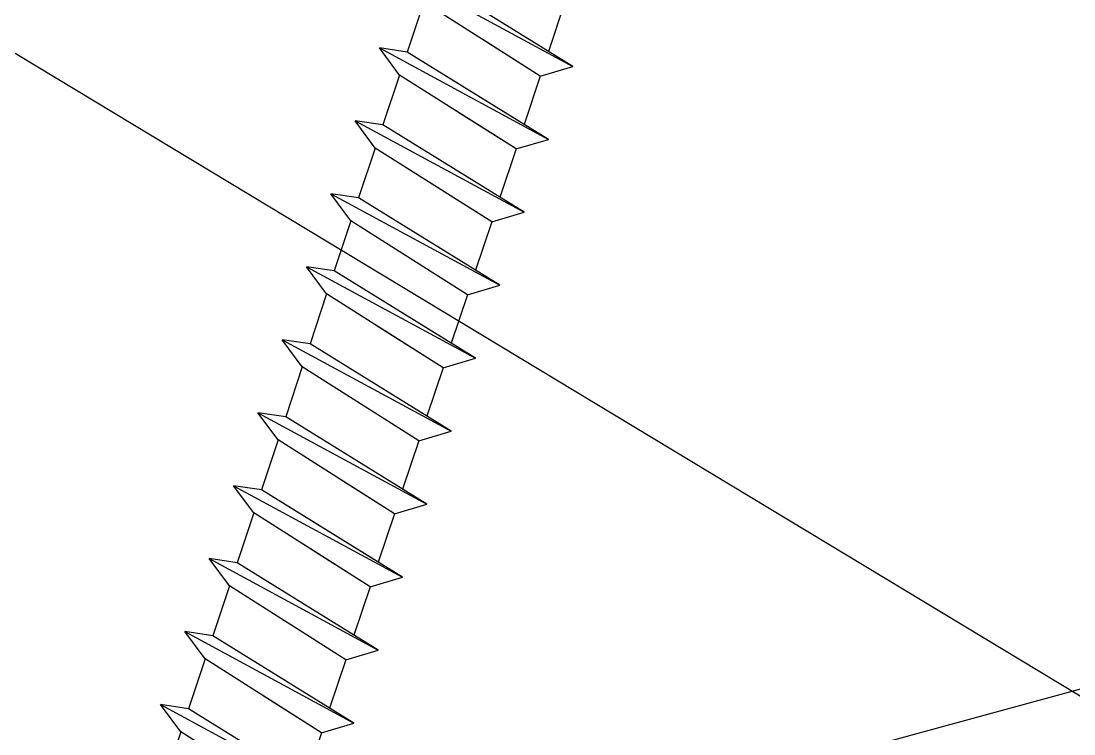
# Model space of a CAD drawing. Header units: inches. Extents: x -2661 to 42767, y -1222 to 9099.
# Drawn here: x 819.236 to 820.605, y 2342.446 to 2343.373 of the extents above; entities that cross this region are included whole.
import ezdxf

# ---------------------------------------------------------------- set-up
doc = ezdxf.new("R2010")
doc.units = ezdxf.units.IN
doc.header["$LTSCALE"] = 12
doc.header["$MEASUREMENT"] = 0
doc.layers.add('S-SIMPSON', color=2, linetype='CONTINUOUS')
doc.layers.add('S-WOOD', color=3, linetype='CONTINUOUS')

# ---------------------------------------------------------------- blocks, each defined once
blk = doc.blocks.new('SIP SCREW')
at = {"layer": 'S-SIMPSON', "color": 1}
for p, q in [((-0.087, -10.8112), (-0.087, -10.8775)), ((-0.087, -10.8112), (-0.087, -10.8775)), ((-0.087, -10.8112), (-0.087, -10.8775)), ((-0.087, -10.8112), (-0.087, -10.8775)), ((-0.087, -10.8112), (-0.087, -10.8775)), ((-0.087, -10.8112), (-0.087, -10.8775)), ((-0.087, -10.8112), (-0.087, -10.8775)), ((-0.087, -10.8112), (-0.087, -10.8775)), ((-0.087, -10.8112), (-0.087, -10.8775)), ((-0.087, -10.8112), (-0.087, -10.8775)), ((-0.123, -10.886), (0.087, -10.8363)), ((-0.123, -10.886), (0.087, -10.8363)), ((-0.123, -10.886), (0.087, -10.8363)), ((-0.123, -10.886), (0.087, -10.8363)), ((0.123, -10.8427), (-0.123, -10.886)), ((0.123, -10.8427), (-0.123, -10.886)), ((0.123, -10.8427), (-0.123, -10.886)), ((0.123, -10.8427), (-0.123, -10.886)), ((-0.087, -10.9112), (0.087, -10.8679)), ((-0.087, -10.9112), (0.087, -10.8679)), ((-0.087, -10.9112), (0.087, -10.8679)), ((-0.087, -10.9112), (0.087, -10.8679)), ((0.087, -10.8679), (0.087, -10.9363)), ((0.087, -10.8679), (0.087, -10.9363)), ((0.087, -10.8679), (0.087, -10.9363)), ((0.087, -10.8679), (0.087, -10.9363)), ((0.087, -10.8679), (0.087, -10.9363)), ((0.087, -10.8679), (0.087, -10.9363)), ((0.087, -10.8679), (0.087, -10.9363)), ((0.087, -10.8679), (0.087, -10.9363)), ((0.087, -10.8679), (0.087, -10.9363)), ((0.087, -10.8679), (0.087, -10.9363)), ((0.087, -10.8679), (0.087, -10.9363)), ((0.087, -10.8679), (0.087, -10.9363)), ((0.087, -10.8679), (0.087, -10.9363)), ((0.087, -10.8679), (0.087, -10.9363)), ((-0.087, -10.9112), (-0.123, -10.886)), ((-0.087, -10.9112), (-0.123, -10.886)), ((-0.087, -10.9112), (-0.123, -10.886)), ((-0.087, -10.9112), (-0.123, -10.886)), ((-0.087, -10.9112), (-0.123, -10.886)), ((-0.087, -10.9112), (0, -10.8896)), ((-0.087, -10.9112), (-0.087, -10.9775)), ((-0.087, -10.9112), (-0.087, -10.9775)), ((-0.087, -10.9112), (-0.087, -10.9775)), ((-0.087, -10.9112), (-0.087, -10.9775)), ((-0.087, -10.9112), (-0.087, -10.9775)), ((-0.087, -10.9112), (-0.087, -10.9775)), ((-0.087, -10.9112), (-0.087, -10.9775)), ((-0.087, -10.9112), (-0.087, -10.9775)), ((-0.087, -10.9112), (-0.087, -10.9775)), ((-0.087, -10.9112), (-0.087, -10.9775)), ((-0.087, -10.9112), (-0.087, -10.9775)), ((-0.087, -10.9112), (-0.087, -10.9775)), ((-0.087, -10.9112), (-0.087, -10.9775)), ((-0.087, -10.9112), (-0.087, -10.9775)), ((-0.087, -10.9112), (-0.087, -10.9775)), ((-0.087, -10.9112), (-0.087, -10.9775)), ((-0.123, -10.986), (0.087, -10.9363)), ((-0.123, -10.986), (0.087, -10.9363)), ((-0.123, -10.986), (0.087, -10.9363)), ((-0.123, -10.986), (0.087, -10.9363)), ((-0.123, -10.986), (0.087, -10.9363)), ((-0.123, -10.986), (0.087, -10.9363)), ((-0.123, -10.986), (0.087, -10.9363)), ((-0.123, -10.986), (0.087, -10.9363)), ((-0.087, -10.9775), (0.087, -10.9363)), ((0.087, -10.9363), (0.123, -10.9427)), ((0.087, -10.9363), (0.123, -10.9427)), ((0.087, -10.9363), (0.123, -10.9427)), ((0.087, -10.9363), (0.123, -10.9427)), ((0.087, -10.9363), (0.123, -10.9427)), ((0.087, -10.9363), (0.123, -10.9427)), ((0.087, -10.9363), (0.123, -10.9427)), ((0.087, -10.9363), (0.123, -10.9427)), ((0.087, -10.9363), (0.123, -10.9427)), ((0.123, -10.9427), (-0.123, -10.986)), ((0.123, -10.9427), (-0.123, -10.986)), ((0.123, -10.9427), (-0.123, -10.986)), ((0.123, -10.9427), (-0.123, -10.986)), ((0.123, -10.9427), (-0.123, -10.986)), ((0.123, -10.9427), (-0.123, -10.986)), ((0.123, -10.9427), (-0.123, -10.986)), ((0.123, -10.9427), (-0.123, -10.986)), ((0.123, -10.9427), (-0.123, -10.986)), ((0.087, -10.9679), (0.123, -10.9427)), ((0.087, -10.9679), (0.123, -10.9427)), ((0.087, -10.9679), (0.123, -10.9427)), ((0.087, -10.9679), (0.123, -10.9427)), ((0.087, -10.9679), (0.123, -10.9427)), ((0.087, -10.9679), (0.123, -10.9427)), ((0.087, -10.9679), (0.123, -10.9427)), ((0.087, -10.9679), (0.123, -10.9427)), ((0.087, -10.9679), (0.123, -10.9427)), ((-0.087, -11.0112), (0.087, -10.9679)), ((-0.087, -11.0112), (0.087, -10.9679)), ((-0.087, -11.0112), (0.087, -10.9679)), ((-0.087, -11.0112), (0.087, -10.9679)), ((-0.087, -11.0112), (0.087, -10.9679)), ((-0.087, -11.0112), (0.087, -10.9679)), ((-0.087, -11.0112), (0.087, -10.9679)), ((-0.087, -11.0112), (0.087, -10.9679)), ((-0.087, -11.0112), (0.087, -10.9679)), ((0.087, -10.9679), (0.087, -11.0363)), ((0.087, -10.9679), (0.087, -11.0363)), ((0.087, -10.9679), (0.087, -11.0363)), ((0.087, -10.9679), (0.087, -11.0363)), ((0.087, -10.9679), (0.087, -11.0363)), ((0.087, -10.9679), (0.087, -11.0363)), ((0.087, -10.9679), (0.087, -11.0363)), ((0.087, -10.9679), (0.087, -11.0363)), ((0.087, -10.9679), (0.087, -11.0363)), ((0.087, -10.9679), (0.087, -11.0363)), ((0.087, -10.9679), (0.087, -11.0363)), ((0.087, -10.9679), (0.087, -11.0363)), ((0.087, -10.9679), (0.087, -11.0363)), ((0.087, -10.9679), (0.087, -11.0363)), ((0.087, -10.9679), (0.087, -11.0363)), ((0.087, -10.9679), (0.087, -11.0363)), ((0.087, -10.9679), (0.087, -11.0363)), ((0.087, -10.9679), (0.087, -11.0363)), ((0.087, -10.9679), (0.087, -11.0363)), ((0.087, -10.9679), (0.087, -11.0363)), ((0.087, -10.9679), (0.087, -11.0363)), ((-0.087, -11.0112), (-0.123, -10.986)), ((-0.087, -11.0112), (-0.123, -10.986)), ((-0.087, -11.0112), (-0.123, -10.986)), ((-0.087, -11.0112), (-0.123, -10.986)), ((-0.087, -11.0112), (-0.123, -10.986)), ((-0.087, -11.0112), (-0.123, -10.986)), ((-0.087, -11.0112), (-0.123, -10.986)), ((-0.087, -11.0112), (-0.123, -10.986)), ((-0.087, -11.0112), (-0.123, -10.986)), ((-0.087, -11.0112), (-0.123, -10.986)), ((-0.087, -11.0112), (-0.123, -10.986)), ((-0.087, -11.0112), (-0.123, -10.986)), ((-0.087, -11.0112), (-0.123, -10.986)), ((-0.087, -11.0112), (0.013, -10.9863)), ((-0.087, -11.0112), (0.013, -10.9863)), ((-0.087, -11.0112), (0.013, -10.9863)), ((-0.087, -11.0112), (0, -10.9896)), ((-0.087, -11.0112), (-0.087, -11.0775)), ((-0.087, -11.0112), (-0.087, -11.0775)), ((-0.087, -11.0112), (-0.087, -11.0775)), ((-0.087, -11.0112), (-0.087, -11.0775)), ((-0.087, -11.0112), (-0.087, -11.0775)), ((-0.087, -11.0112), (-0.087, -11.0775)), ((-0.087, -11.0112), (-0.087, -11.0775)), ((-0.087, -11.0112), (-0.087, -11.0775)), ((-0.087, -11.0112), (-0.087, -11.0775)), ((-0.087, -11.0112), (-0.087, -11.0775)), ((-0.087, -11.0112), (-0.087, -11.0775)), ((-0.087, -11.0112), (-0.087, -11.0775)), ((-0.087, -11.0112), (-0.087, -11.0775)), ((-0.087, -11.0112), (-0.087, -11.0775)), ((-0.087, -11.0112), (-0.087, -11.0775)), ((-0.087, -11.0112), (-0.087, -11.0775)), ((-0.087, -11.0112), (-0.087, -11.0775)), ((-0.087, -11.0112), (-0.087, -11.0775)), ((-0.087, -11.0112), (-0.087, -11.0775)), ((-0.087, -11.0112), (-0.087, -11.0775)), ((-0.087, -11.0112), (-0.087, -11.0775)), ((-0.123, -11.086), (0.087, -11.0363)), ((-0.123, -11.086), (0.087, -11.0363)), ((-0.123, -11.086), (0.087, -11.0363)), ((-0.123, -11.086), (0.087, -11.0363)), ((-0.123, -11.086), (0.087, -11.0363)), ((-0.123, -11.086), (0.087, -11.0363)), ((-0.123, -11.086), (0.087, -11.0363)), ((-0.123, -11.086), (0.087, -11.0363)), ((-0.123, -11.086), (0.087, -11.0363)), ((-0.123, -11.086), (0.087, -11.0363)), ((-0.123, -11.086), (0.087, -11.0363)), ((-0.123, -11.086), (0.087, -11.0363)), ((0.123, -11.0427), (-0.123, -11.086)), ((0.123, -11.0427), (-0.123, -11.086)), ((0.123, -11.0427), (-0.123, -11.086)), ((0.123, -11.0427), (-0.123, -11.086)), ((0.123, -11.0427), (-0.123, -11.086)), ((0.123, -11.0427), (-0.123, -11.086)), ((0.123, -11.0427), (-0.123, -11.086)), ((0.123, -11.0427), (-0.123, -11.086)), ((0.123, -11.0427), (-0.123, -11.086)), ((0.123, -11.0427), (-0.123, -11.086)), ((0.123, -11.0427), (-0.123, -11.086)), ((0.123, -11.0427), (-0.123, -11.086)), ((0.087, -11.0363), (0.123, -11.0427)), ((0.087, -11.0363), (0.123, -11.0427)), ((0.087, -11.0363), (0.123, -11.0427)), ((0.087, -11.0363), (0.123, -11.0427)), ((0.087, -11.0363), (0.123, -11.0427)), ((0.087, -11.0363), (0.123, -11.0427)), ((0.087, -11.0363), (0.123, -11.0427)), ((0.087, -11.0363), (0.123, -11.0427)), ((0.087, -11.0363), (0.123, -11.0427)), ((0.087, -11.0363), (0.123, -11.0427)), ((0.087, -11.0363), (0.123, -11.0427)), ((0.087, -11.0363), (0.123, -11.0427)), ((0.087, -11.0679), (0.123, -11.0427)), ((0.087, -11.0679), (0.123, -11.0427)), ((0.087, -11.0679), (0.123, -11.0427)), ((0.087, -11.0679), (0.123, -11.0427)), ((0.087, -11.0679), (0.123, -11.0427)), ((0.087, -11.0679), (0.123, -11.0427)), ((0.087, -11.0679), (0.123, -11.0427)), ((0.087, -11.0679), (0.123, -11.0427)), ((0.087, -11.0679), (0.123, -11.0427)), ((0.087, -11.0679), (0.123, -11.0427)), ((0.087, -11.0679), (0.123, -11.0427)), ((0.087, -11.0679), (0.123, -11.0427)), ((-0.087, -11.1112), (0.087, -11.0679)), ((-0.087, -11.1112), (0.087, -11.0679)), ((-0.087, -11.1112), (0.087, -11.0679)), ((-0.087, -11.1112), (0.087, -11.0679)), ((-0.087, -11.1112), (0.087, -11.0679)), ((-0.087, -11.1112), (0.087, -11.0679)), ((-0.087, -11.1112), (0.087, -11.0679)), ((-0.087, -11.1112), (0.087, -11.0679)), ((-0.087, -11.1112), (0.087, -11.0679)), ((-0.087, -11.1112), (0.087, -11.0679)), ((-0.087, -11.1112), (0.087, -11.0679)), ((-0.087, -11.1112), (0.087, -11.0679)), ((0.087, -11.0679), (0.087, -11.1363)), ((0.087, -11.0679), (0.087, -11.1363)), ((0.087, -11.0679), (0.087, -11.1363)), ((0.087, -11.0679), (0.087, -11.1363)), ((0.087, -11.0679), (0.087, -11.1363)), ((0.087, -11.0679), (0.087, -11.1363)), ((0.087, -11.0679), (0.087, -11.1363)), ((0.087, -11.0679), (0.087, -11.1363)), ((0.087, -11.0679), (0.087, -11.1363)), ((0.087, -11.0679), (0.087, -11.1363)), ((0.087, -11.0679), (0.087, -11.1363)), ((0.087, -11.0679), (0.087, -11.1363)), ((0.087, -11.0679), (0.087, -11.1363)), ((0.087, -11.0679), (0.087, -11.1363)), ((0.087, -11.0679), (0.087, -11.1363)), ((0.087, -11.0679), (0.087, -11.1363)), ((0.087, -11.0679), (0.087, -11.1363)), ((0.087, -11.0679), (0.087, -11.1363)), ((0.087, -11.0679), (0.087, -11.1363)), ((0.087, -11.0679), (0.087, -11.1363)), ((0.087, -11.0679), (0.087, -11.1363)), ((0.087, -11.0679), (0.087, -11.1363)), ((0.087, -11.0679), (0.087, -11.1363)), ((0.087, -11.0679), (0.087, -11.1363)), ((0.087, -11.0679), (0.087, -11.1363)), ((-0.087, -11.1112), (-0.123, -11.086)), ((-0.087, -11.1112), (-0.123, -11.086)), ((-0.087, -11.1112), (-0.123, -11.086)), ((-0.087, -11.1112), (-0.123, -11.086)), ((-0.087, -11.1112), (-0.123, -11.086)), ((-0.087, -11.1112), (-0.123, -11.086)), ((-0.087, -11.1112), (-0.123, -11.086)), ((-0.087, -11.1112), (-0.123, -11.086)), ((-0.087, -11.1112), (-0.123, -11.086)), ((-0.087, -11.1112), (-0.123, -11.086)), ((-0.087, -11.1112), (-0.123, -11.086)), ((-0.087, -11.1112), (-0.123, -11.086)), ((-0.087, -11.1112), (-0.123, -11.086)), ((-0.087, -11.1112), (-0.123, -11.086)), ((-0.087, -11.1112), (-0.123, -11.086)), ((-0.087, -11.1112), (0.013, -11.0863)), ((-0.087, -11.1112), (0.013, -11.0863)), ((-0.087, -11.1112), (0.013, -11.0863)), ((-0.087, -11.1112), (-0.087, -11.1775)), ((-0.087, -11.1112), (-0.087, -11.1775)), ((-0.087, -11.1112), (-0.087, -11.1775)), ((-0.087, -11.1112), (-0.087, -11.1775)), ((-0.087, -11.1112), (-0.087, -11.1775)), ((-0.087, -11.1112), (-0.087, -11.1775)), ((-0.087, -11.1112), (-0.087, -11.1775)), ((-0.087, -11.1112), (-0.087, -11.1775)), ((-0.087, -11.1112), (-0.087, -11.1775)), ((-0.087, -11.1112), (-0.087, -11.1775)), ((-0.087, -11.1112), (-0.087, -11.1775)), ((-0.087, -11.1112), (-0.087, -11.1775)), ((-0.087, -11.1112), (-0.087, -11.1775)), ((-0.087, -11.1112), (-0.087, -11.1775)), ((-0.087, -11.1112), (-0.087, -11.1775)), ((-0.087, -11.1112), (-0.087, -11.1775)), ((-0.087, -11.1112), (-0.087, -11.1775)), ((-0.087, -11.1112), (-0.087, -11.1775)), ((-0.087, -11.1112), (-0.087, -11.1775)), ((-0.087, -11.1112), (-0.087, -11.1775)), ((-0.087, -11.1112), (-0.087, -11.1775)), ((-0.087, -11.1112), (-0.087, -11.1775)), ((-0.087, -11.1112), (-0.087, -11.1775)), ((-0.087, -11.1112), (-0.087, -11.1775)), ((-0.087, -11.1112), (-0.087, -11.1775)), ((-0.123, -11.186), (0.087, -11.1363)), ((-0.123, -11.186), (0.087, -11.1363)), ((-0.123, -11.186), (0.087, -11.1363)), ((-0.123, -11.186), (0.087, -11.1363)), ((-0.123, -11.186), (0.087, -11.1363)), ((-0.123, -11.186), (0.087, -11.1363)), ((-0.123, -11.186), (0.087, -11.1363)), ((-0.123, -11.186), (0.087, -11.1363)), ((-0.123, -11.186), (0.087, -11.1363)), ((-0.123, -11.186), (0.087, -11.1363)), ((-0.123, -11.186), (0.087, -11.1363)), ((-0.123, -11.186), (0.087, -11.1363)), ((-0.123, -11.186), (0.087, -11.1363)), ((-0.123, -11.186), (0.087, -11.1363)), ((-0.123, -11.186), (0.087, -11.1363)), ((-0.123, -11.186), (0.087, -11.1363)), ((-0.123, -11.186), (0.087, -11.1363)), ((-0.123, -11.186), (0.087, -11.1363)), ((-0.123, -11.186), (0.087, -11.1363)), ((0.123, -11.1427), (-0.123, -11.186)), ((0.123, -11.1427), (-0.123, -11.186)), ((0.123, -11.1427), (-0.123, -11.186)), ((0.123, -11.1427), (-0.123, -11.186)), ((0.123, -11.1427), (-0.123, -11.186)), ((0.123, -11.1427), (-0.123, -11.186)), ((0.123, -11.1427), (-0.123, -11.186)), ((0.123, -11.1427), (-0.123, -11.186)), ((0.123, -11.1427), (-0.123, -11.186)), ((0.123, -11.1427), (-0.123, -11.186)), ((0.123, -11.1427), (-0.123, -11.186)), ((0.123, -11.1427), (-0.123, -11.186)), ((0.123, -11.1427), (-0.123, -11.186)), ((0.123, -11.1427), (-0.123, -11.186)), ((0.123, -11.1427), (-0.123, -11.186)), ((0.123, -11.1427), (-0.123, -11.186)), ((0.123, -11.1427), (-0.123, -11.186)), ((0.123, -11.1427), (-0.123, -11.186)), ((0.123, -11.1427), (-0.123, -11.186)), ((0.087, -11.1363), (0.123, -11.1427)), ((0.087, -11.1363), (0.123, -11.1427)), ((0.087, -11.1363), (0.123, -11.1427)), ((0.087, -11.1363), (0.123, -11.1427)), ((0.087, -11.1363), (0.123, -11.1427)), ((0.087, -11.1363), (0.123, -11.1427)), ((0.087, -11.1363), (0.123, -11.1427)), ((0.087, -11.1363), (0.123, -11.1427)), ((0.087, -11.1363), (0.123, -11.1427)), ((0.087, -11.1363), (0.123, -11.1427)), ((0.087, -11.1363), (0.123, -11.1427)), ((0.087, -11.1363), (0.123, -11.1427)), ((0.087, -11.1363), (0.123, -11.1427)), ((0.087, -11.1363), (0.123, -11.1427)), ((0.087, -11.1363), (0.123, -11.1427)), ((0.087, -11.1363), (0.123, -11.1427)), ((0.087, -11.1363), (0.123, -11.1427)), ((0.087, -11.1363), (0.123, -11.1427)), ((0.087, -11.1363), (0.123, -11.1427)), ((0.087, -11.1679), (0.123, -11.1427)), ((0.087, -11.1679), (0.123, -11.1427)), ((0.087, -11.1679), (0.123, -11.1427)), ((0.087, -11.1679), (0.123, -11.1427)), ((0.087, -11.1679), (0.123, -11.1427)), ((0.087, -11.1679), (0.123, -11.1427)), ((0.087, -11.1679), (0.123, -11.1427)), ((0.087, -11.1679), (0.123, -11.1427)), ((0.087, -11.1679), (0.123, -11.1427)), ((0.087, -11.1679), (0.123, -11.1427)), ((0.087, -11.1679), (0.123, -11.1427)), ((0.087, -11.1679), (0.123, -11.1427)), ((0.087, -11.1679), (0.123, -11.1427)), ((0.087, -11.1679), (0.123, -11.1427)), ((0.087, -11.1679), (0.123, -11.1427)), ((0.087, -11.1679), (0.123, -11.1427)), ((0.087, -11.1679), (0.123, -11.1427)), ((0.087, -11.1679), (0.123, -11.1427)), ((0.087, -11.1679), (0.123, -11.1427)), ((-0.087, -11.2112), (0.087, -11.1679)), ((-0.087, -11.2112), (0.087, -11.1679)), ((-0.087, -11.2112), (0.087, -11.1679)), ((-0.087, -11.2112), (0.087, -11.1679)), ((-0.087, -11.2112), (0.087, -11.1679)), ((-0.087, -11.2112), (0.087, -11.1679)), ((-0.087, -11.2112), (0.087, -11.1679)), ((-0.087, -11.2112), (0.087, -11.1679)), ((-0.087, -11.2112), (0.087, -11.1679)), ((-0.087, -11.2112), (0.087, -11.1679)), ((-0.087, -11.2112), (0.087, -11.1679)), ((-0.087, -11.2112), (0.087, -11.1679)), ((-0.087, -11.2112), (0.087, -11.1679)), ((-0.087, -11.2112), (0.087, -11.1679)), ((-0.087, -11.2112), (0.087, -11.1679)), ((-0.087, -11.2112), (0.087, -11.1679)), ((-0.087, -11.2112), (0.087, -11.1679)), ((-0.087, -11.2112), (0.087, -11.1679)), ((-0.087, -11.2112), (0.087, -11.1679)), ((0.087, -11.1679), (0.087, -11.2363)), ((0.087, -11.1679), (0.087, -11.2363)), ((0.087, -11.1679), (0.087, -11.2363)), ((0.087, -11.1679), (0.087, -11.2363)), ((0.087, -11.1679), (0.087, -11.2363)), ((0.087, -11.1679), (0.087, -11.2363)), ((0.087, -11.1679), (0.087, -11.2363)), ((0.087, -11.1679), (0.087, -11.2363)), ((0.087, -11.1679), (0.087, -11.2363)), ((0.087, -11.1679), (0.087, -11.2363)), ((0.087, -11.1679), (0.087, -11.2363)), ((0.087, -11.1679), (0.087, -11.2363)), ((-0.087, -11.2112), (-0.123, -11.186)), ((-0.087, -11.2112), (-0.123, -11.186)), ((-0.087, -11.2112), (-0.123, -11.186)), ((-0.087, -11.2112), (-0.123, -11.186)), ((-0.087, -11.2112), (-0.123, -11.186)), ((-0.087, -11.2112), (-0.123, -11.186)), ((-0.087, -11.2112), (-0.123, -11.186)), ((-0.087, -11.2112), (-0.123, -11.186)), ((-0.087, -11.2112), (-0.123, -11.186)), ((-0.087, -11.2112), (-0.123, -11.186)), ((-0.087, -11.2112), (-0.123, -11.186)), ((-0.087, -11.2112), (-0.123, -11.186)), ((-0.087, -11.2112), (-0.123, -11.186)), ((-0.087, -11.2112), (-0.123, -11.186)), ((-0.087, -11.2112), (-0.123, -11.186)), ((-0.087, -11.2112), (-0.123, -11.186)), ((-0.087, -11.2112), (-0.123, -11.186)), ((-0.087, -11.2112), (-0.123, -11.186)), ((-0.087, -11.2112), (-0.123, -11.186)), ((-0.087, -11.2112), (-0.123, -11.186)), ((-0.087, -11.2112), (-0.123, -11.186)), ((-0.087, -11.2112), (-0.123, -11.186)), ((-0.087, -11.2112), (-0.123, -11.186)), ((-0.087, -11.2112), (0, -11.1896)), ((-0.087, -11.2112), (0, -11.1896)), ((-0.087, -11.2112), (0, -11.1896)), ((-0.087, -11.2112), (0, -11.1896)), ((-0.087, -11.2112), (-0.087, -11.2775)), ((-0.087, -11.2112), (-0.087, -11.2775)), ((-0.087, -11.2112), (-0.087, -11.2775)), ((-0.087, -11.2112), (-0.087, -11.2775)), ((-0.087, -11.2112), (-0.087, -11.2775)), ((-0.087, -11.2112), (-0.087, -11.2775)), ((-0.087, -11.2112), (-0.087, -11.2775)), ((-0.087, -11.2112), (-0.087, -11.2775)), ((-0.087, -11.2112), (-0.087, -11.2775)), ((-0.087, -11.2112), (-0.087, -11.2775)), ((-0.087, -11.2112), (-0.087, -11.2775)), ((-0.087, -11.2112), (-0.087, -11.2775)), ((-0.087, -11.2112), (-0.087, -11.2775)), ((-0.087, -11.2112), (-0.087, -11.2775)), ((-0.123, -11.286), (0.087, -11.2363)), ((-0.123, -11.286), (0.087, -11.2363)), ((-0.123, -11.286), (0.087, -11.2363)), ((-0.123, -11.286), (0.087, -11.2363)), ((-0.123, -11.286), (0.087, -11.2363)), ((-0.123, -11.286), (0.087, -11.2363)), ((-0.123, -11.286), (0.087, -11.2363)), ((-0.123, -11.286), (0.087, -11.2363)), ((-0.087, -11.2775), (0.087, -11.2363)), ((0.087, -11.2363), (0.123, -11.2427)), ((0.087, -11.2363), (0.123, -11.2427)), ((0.087, -11.2363), (0.123, -11.2427)), ((0.087, -11.2363), (0.123, -11.2427)), ((0.087, -11.2363), (0.123, -11.2427)), ((0.087, -11.2363), (0.123, -11.2427)), ((0.087, -11.2363), (0.123, -11.2427)), ((0.087, -11.2363), (0.123, -11.2427)), ((0.087, -11.2363), (0.123, -11.2427)), ((0.123, -11.2427), (-0.123, -11.286)), ((0.123, -11.2427), (-0.123, -11.286)), ((0.123, -11.2427), (-0.123, -11.286)), ((0.123, -11.2427), (-0.123, -11.286)), ((0.123, -11.2427), (-0.123, -11.286)), ((0.123, -11.2427), (-0.123, -11.286)), ((0.123, -11.2427), (-0.123, -11.286)), ((0.123, -11.2427), (-0.123, -11.286)), ((0.123, -11.2427), (-0.123, -11.286)), ((0.087, -11.2679), (0.123, -11.2427)), ((0.087, -11.2679), (0.123, -11.2427)), ((0.087, -11.2679), (0.123, -11.2427)), ((0.087, -11.2679), (0.123, -11.2427)), ((0.087, -11.2679), (0.123, -11.2427)), ((0.087, -11.2679), (0.123, -11.2427)), ((0.087, -11.2679), (0.123, -11.2427)), ((0.087, -11.2679), (0.123, -11.2427)), ((0.087, -11.2679), (0.123, -11.2427)), ((-0.087, -11.3112), (0.087, -11.2679)), ((-0.087, -11.3112), (0.087, -11.2679)), ((-0.087, -11.3112), (0.087, -11.2679)), ((-0.087, -11.3112), (0.087, -11.2679)), ((-0.087, -11.3112), (0.087, -11.2679)), ((-0.087, -11.3112), (0.087, -11.2679)), ((-0.087, -11.3112), (0.087, -11.2679)), ((-0.087, -11.3112), (0.087, -11.2679)), ((-0.087, -11.3112), (0.087, -11.2679)), ((0.087, -11.2679), (0.087, -11.3363)), ((0.087, -11.2679), (0.087, -11.3363)), ((0.087, -11.2679), (0.087, -11.3363)), ((0.087, -11.2679), (0.087, -11.3363)), ((0.087, -11.2679), (0.087, -11.3363)), ((0.087, -11.2679), (0.087, -11.3363)), ((0.087, -11.2679), (0.087, -11.3363)), ((0.087, -11.2679), (0.087, -11.3363)), ((0.087, -11.2679), (0.087, -11.3363)), ((0.087, -11.2679), (0.087, -11.3363)), ((0.087, -11.2679), (0.087, -11.3363)), ((0.087, -11.2679), (0.087, -11.3363)), ((0.087, -11.2679), (0.087, -11.3363)), ((0.087, -11.2679), (0.087, -11.3363)), ((0.087, -11.2679), (0.087, -11.3363)), ((0.087, -11.2679), (0.087, -11.3363)), ((0.087, -11.2679), (0.087, -11.3363)), ((-0.087, -11.3112), (-0.123, -11.286)), ((-0.087, -11.3112), (-0.123, -11.286)), ((-0.087, -11.3112), (-0.123, -11.286)), ((-0.087, -11.3112), (-0.123, -11.286)), ((-0.087, -11.3112), (-0.123, -11.286)), ((-0.087, -11.3112), (-0.123, -11.286)), ((-0.087, -11.3112), (-0.123, -11.286)), ((-0.087, -11.3112), (-0.123, -11.286)), ((-0.087, -11.3112), (-0.123, -11.286)), ((-0.087, -11.3112), (-0.123, -11.286)), ((-0.087, -11.3112), (-0.123, -11.286)), ((-0.087, -11.3112), (-0.123, -11.286)), ((-0.087, -11.3112), (-0.123, -11.286)), ((-0.087, -11.3112), (0.013, -11.2863)), ((-0.087, -11.3112), (0.013, -11.2863)), ((-0.087, -11.3112), (0.013, -11.2863)), ((-0.087, -11.3112), (0, -11.2896)), ((-0.087, -11.3112), (-0.087, -11.3775)), ((-0.087, -11.3112), (-0.087, -11.3775)), ((-0.087, -11.3112), (-0.087, -11.3775)), ((-0.087, -11.3112), (-0.087, -11.3775)), ((-0.087, -11.3112), (-0.087, -11.3775)), ((-0.087, -11.3112), (-0.087, -11.3775)), ((-0.087, -11.3112), (-0.087, -11.3775)), ((-0.087, -11.3112), (-0.087, -11.3775)), ((-0.087, -11.3112), (-0.087, -11.3775)), ((-0.087, -11.3112), (-0.087, -11.3775)), ((-0.087, -11.3112), (-0.087, -11.3775)), ((-0.087, -11.3112), (-0.087, -11.3775)), ((-0.087, -11.3112), (-0.087, -11.3775)), ((-0.087, -11.3112), (-0.087, -11.3775)), ((-0.087, -11.3112), (-0.087, -11.3775)), ((-0.087, -11.3112), (-0.087, -11.3775)), ((-0.123, -11.386), (0.087, -11.3363)), ((-0.123, -11.386), (0.087, -11.3363)), ((-0.123, -11.386), (0.087, -11.3363)), ((-0.123, -11.386), (0.087, -11.3363)), ((-0.123, -11.386), (0.087, -11.3363)), ((-0.123, -11.386), (0.087, -11.3363)), ((-0.123, -11.386), (0.087, -11.3363)), ((-0.123, -11.386), (0.087, -11.3363)), ((-0.123, -11.386), (0.087, -11.3363)), ((-0.123, -11.386), (0.087, -11.3363)), ((-0.123, -11.386), (0.087, -11.3363)), ((-0.123, -11.386), (0.087, -11.3363)), ((0.087, -11.3363), (0.123, -11.3427)), ((0.087, -11.3363), (0.123, -11.3427)), ((0.087, -11.3363), (0.123, -11.3427)), ((0.087, -11.3363), (0.123, -11.3427)), ((0.087, -11.3363), (0.123, -11.3427)), ((0.087, -11.3363), (0.123, -11.3427)), ((0.087, -11.3363), (0.123, -11.3427)), ((0.087, -11.3363), (0.123, -11.3427)), ((0.087, -11.3363), (0.123, -11.3427)), ((0.087, -11.3363), (0.123, -11.3427)), ((0.087, -11.3363), (0.123, -11.3427)), ((0.087, -11.3363), (0.123, -11.3427)), ((0.123, -11.3427), (-0.123, -11.386)), ((0.123, -11.3427), (-0.123, -11.386)), ((0.123, -11.3427), (-0.123, -11.386)), ((0.123, -11.3427), (-0.123, -11.386)), ((0.123, -11.3427), (-0.123, -11.386)), ((0.123, -11.3427), (-0.123, -11.386)), ((0.123, -11.3427), (-0.123, -11.386)), ((0.123, -11.3427), (-0.123, -11.386)), ((0.123, -11.3427), (-0.123, -11.386)), ((0.123, -11.3427), (-0.123, -11.386)), ((0.123, -11.3427), (-0.123, -11.386)), ((0.123, -11.3427), (-0.123, -11.386)), ((0.087, -11.3679), (0.123, -11.3427)), ((0.087, -11.3679), (0.123, -11.3427)), ((0.087, -11.3679), (0.123, -11.3427)), ((0.087, -11.3679), (0.123, -11.3427)), ((0.087, -11.3679), (0.123, -11.3427)), ((0.087, -11.3679), (0.123, -11.3427)), ((0.087, -11.3679), (0.123, -11.3427)), ((0.087, -11.3679), (0.123, -11.3427)), ((0.087, -11.3679), (0.123, -11.3427)), ((0.087, -11.3679), (0.123, -11.3427)), ((0.087, -11.3679), (0.123, -11.3427)), ((0.087, -11.3679), (0.123, -11.3427)), ((-0.087, -11.4112), (0.087, -11.3679)), ((-0.087, -11.4112), (0.087, -11.3679)), ((-0.087, -11.4112), (0.087, -11.3679)), ((-0.087, -11.4112), (0.087, -11.3679)), ((-0.087, -11.4112), (0.087, -11.3679)), ((-0.087, -11.4112), (0.087, -11.3679)), ((-0.087, -11.4112), (0.087, -11.3679)), ((-0.087, -11.4112), (0.087, -11.3679)), ((-0.087, -11.4112), (0.087, -11.3679)), ((-0.087, -11.4112), (0.087, -11.3679)), ((-0.087, -11.4112), (0.087, -11.3679)), ((-0.087, -11.4112), (0.087, -11.3679)), ((0.087, -11.3679), (0.087, -11.4363)), ((0.087, -11.3679), (0.087, -11.4363)), ((0.087, -11.3679), (0.087, -11.4363)), ((0.087, -11.3679), (0.087, -11.4363)), ((0.087, -11.3679), (0.087, -11.4363)), ((0.087, -11.3679), (0.087, -11.4363)), ((0.087, -11.3679), (0.087, -11.4363)), ((0.087, -11.3679), (0.087, -11.4363)), ((0.087, -11.3679), (0.087, -11.4363)), ((0.087, -11.3679), (0.087, -11.4363)), ((0.087, -11.3679), (0.087, -11.4363)), ((0.087, -11.3679), (0.087, -11.4363)), ((0.087, -11.3679), (0.087, -11.4363)), ((0.087, -11.3679), (0.087, -11.4363)), ((0.087, -11.3679), (0.087, -11.4363)), ((0.087, -11.3679), (0.087, -11.4363)), ((0.087, -11.3679), (0.087, -11.4363)), ((-0.087, -11.4112), (-0.123, -11.386)), ((-0.087, -11.4112), (-0.123, -11.386)), ((-0.087, -11.4112), (-0.123, -11.386)), ((-0.087, -11.4112), (-0.123, -11.386)), ((-0.087, -11.4112), (-0.123, -11.386)), ((-0.087, -11.4112), (-0.123, -11.386)), ((-0.087, -11.4112), (-0.123, -11.386)), ((-0.087, -11.4112), (-0.123, -11.386)), ((-0.087, -11.4112), (-0.123, -11.386)), ((-0.087, -11.4112), (-0.123, -11.386)), ((-0.087, -11.4112), (-0.123, -11.386)), ((-0.087, -11.4112), (-0.123, -11.386)), ((-0.087, -11.4112), (-0.087, -11.4775)), ((-0.087, -11.4112), (-0.087, -11.4775)), ((-0.087, -11.4112), (-0.087, -11.4775)), ((-0.087, -11.4112), (-0.087, -11.4775)), ((-0.087, -11.4112), (-0.087, -11.4775)), ((-0.087, -11.4112), (-0.087, -11.4775)), ((-0.087, -11.4112), (-0.087, -11.4775)), ((-0.087, -11.4112), (-0.087, -11.4775)), ((-0.087, -11.4112), (-0.087, -11.4775)), ((-0.087, -11.4112), (-0.087, -11.4775)), ((-0.087, -11.4112), (-0.087, -11.4775)), ((-0.087, -11.4112), (-0.087, -11.4775)), ((-0.087, -11.4112), (-0.087, -11.4775)), ((-0.087, -11.4112), (-0.087, -11.4775)), ((-0.087, -11.4112), (-0.087, -11.4775)), ((-0.087, -11.4112), (-0.087, -11.4775)), ((-0.087, -11.4112), (-0.087, -11.4775)), ((-0.123, -11.486), (0.087, -11.4363)), ((-0.123, -11.486), (0.087, -11.4363)), ((-0.123, -11.486), (0.087, -11.4363)), ((-0.123, -11.486), (0.087, -11.4363)), ((-0.123, -11.486), (0.087, -11.4363)), ((-0.123, -11.486), (0.087, -11.4363)), ((-0.123, -11.486), (0.087, -11.4363)), ((-0.123, -11.486), (0.087, -11.4363)), ((-0.123, -11.486), (0.087, -11.4363)), ((-0.123, -11.486), (0.087, -11.4363)), ((-0.123, -11.486), (0.087, -11.4363)), ((-0.123, -11.486), (0.087, -11.4363)), ((-0.123, -11.486), (0.087, -11.4363)), ((-0.123, -11.486), (0.087, -11.4363)), ((-0.123, -11.486), (0.087, -11.4363)), ((0.123, -11.4427), (-0.123, -11.486)), ((0.123, -11.4427), (-0.123, -11.486)), ((0.123, -11.4427), (-0.123, -11.486)), ((0.123, -11.4427), (-0.123, -11.486)), ((0.123, -11.4427), (-0.123, -11.486)), ((0.123, -11.4427), (-0.123, -11.486)), ((0.123, -11.4427), (-0.123, -11.486)), ((0.123, -11.4427), (-0.123, -11.486)), ((0.123, -11.4427), (-0.123, -11.486)), ((0.123, -11.4427), (-0.123, -11.486)), ((0.123, -11.4427), (-0.123, -11.486)), ((0.123, -11.4427), (-0.123, -11.486)), ((0.123, -11.4427), (-0.123, -11.486)), ((0.123, -11.4427), (-0.123, -11.486)), ((0.123, -11.4427), (-0.123, -11.486)), ((0.087, -11.4363), (0.123, -11.4427)), ((0.087, -11.4363), (0.123, -11.4427)), ((0.087, -11.4363), (0.123, -11.4427)), ((0.087, -11.4363), (0.123, -11.4427)), ((0.087, -11.4363), (0.123, -11.4427)), ((0.087, -11.4363), (0.123, -11.4427)), ((0.087, -11.4363), (0.123, -11.4427)), ((0.087, -11.4363), (0.123, -11.4427)), ((0.087, -11.4363), (0.123, -11.4427)), ((0.087, -11.4363), (0.123, -11.4427)), ((0.087, -11.4363), (0.123, -11.4427)), ((0.087, -11.4363), (0.123, -11.4427)), ((0.087, -11.4363), (0.123, -11.4427)), ((0.087, -11.4363), (0.123, -11.4427)), ((0.087, -11.4363), (0.123, -11.4427)), ((0.087, -11.4679), (0.123, -11.4427)), ((0.087, -11.4679), (0.123, -11.4427)), ((0.087, -11.4679), (0.123, -11.4427)), ((0.087, -11.4679), (0.123, -11.4427)), ((0.087, -11.4679), (0.123, -11.4427)), ((0.087, -11.4679), (0.123, -11.4427)), ((0.087, -11.4679), (0.123, -11.4427)), ((0.087, -11.4679), (0.123, -11.4427)), ((0.087, -11.4679), (0.123, -11.4427)), ((0.087, -11.4679), (0.123, -11.4427)), ((0.087, -11.4679), (0.123, -11.4427)), ((0.087, -11.4679), (0.123, -11.4427)), ((0.087, -11.4679), (0.123, -11.4427)), ((0.087, -11.4679), (0.123, -11.4427)), ((0.087, -11.4679), (0.123, -11.4427)), ((-0.087, -11.5112), (0.087, -11.4679)), ((-0.087, -11.5112), (0.087, -11.4679)), ((-0.087, -11.5112), (0.087, -11.4679)), ((-0.087, -11.5112), (0.087, -11.4679)), ((-0.087, -11.5112), (0.087, -11.4679)), ((-0.087, -11.5112), (0.087, -11.4679)), ((-0.087, -11.5112), (0.087, -11.4679)), ((-0.087, -11.5112), (0.087, -11.4679)), ((-0.087, -11.5112), (0.087, -11.4679)), ((-0.087, -11.5112), (0.087, -11.4679)), ((-0.087, -11.5112), (0.087, -11.4679)), ((-0.087, -11.5112), (0.087, -11.4679)), ((-0.087, -11.5112), (0.087, -11.4679)), ((-0.087, -11.5112), (0.087, -11.4679)), ((-0.087, -11.5112), (0.087, -11.4679)), ((0.087, -11.4679), (0.087, -11.5363)), ((0.087, -11.4679), (0.087, -11.5363)), ((0.087, -11.4679), (0.087, -11.5363)), ((0.087, -11.4679), (0.087, -11.5363)), ((0.087, -11.4679), (0.087, -11.5363)), ((0.087, -11.4679), (0.087, -11.5363)), ((0.087, -11.4679), (0.087, -11.5363)), ((0.087, -11.4679), (0.087, -11.5363)), ((0.087, -11.4679), (0.087, -11.5363)), ((0.087, -11.4679), (0.087, -11.5363)), ((0.087, -11.4679), (0.087, -11.5363)), ((0.087, -11.4679), (0.087, -11.5363)), ((0.087, -11.4679), (0.087, -11.5363)), ((0.087, -11.4679), (0.087, -11.5363)), ((0.087, -11.4679), (0.087, -11.5363)), ((0.087, -11.4679), (0.087, -11.5363)), ((0.087, -11.4679), (0.087, -11.5363)), ((0.087, -11.4679), (0.087, -11.5363)), ((-0.087, -11.5112), (-0.123, -11.486)), ((-0.087, -11.5112), (-0.123, -11.486)), ((-0.087, -11.5112), (-0.123, -11.486)), ((-0.087, -11.5112), (-0.123, -11.486)), ((-0.087, -11.5112), (-0.123, -11.486)), ((-0.087, -11.5112), (-0.123, -11.486)), ((-0.087, -11.5112), (-0.123, -11.486)), ((-0.087, -11.5112), (-0.123, -11.486)), ((-0.087, -11.5112), (-0.123, -11.486)), ((-0.087, -11.5112), (-0.123, -11.486)), ((-0.087, -11.5112), (-0.123, -11.486)), ((-0.087, -11.5112), (-0.123, -11.486)), ((-0.087, -11.5112), (-0.123, -11.486)), ((-0.087, -11.5112), (-0.123, -11.486)), ((-0.087, -11.5112), (-0.123, -11.486)), ((-0.087, -11.5112), (-0.123, -11.486)), ((-0.087, -11.5112), (-0.123, -11.486)), ((-0.087, -11.5112), (-0.123, -11.486)), ((-0.087, -11.5112), (0, -11.4896)), ((-0.087, -11.5112), (0, -11.4896)), ((-0.087, -11.5112), (0, -11.4896)), ((-0.087, -11.5112), (-0.087, -11.5775)), ((-0.087, -11.5112), (-0.087, -11.5775)), ((-0.087, -11.5112), (-0.087, -11.5775)), ((-0.087, -11.5112), (-0.087, -11.5775)), ((-0.087, -11.5112), (-0.087, -11.5775)), ((-0.087, -11.5112), (-0.087, -11.5775)), ((-0.087, -11.5112), (-0.087, -11.5775)), ((-0.087, -11.5112), (-0.087, -11.5775)), ((-0.087, -11.5112), (-0.087, -11.5775)), ((-0.087, -11.5112), (-0.087, -11.5775)), ((-0.087, -11.5112), (-0.087, -11.5775)), ((-0.087, -11.5112), (-0.087, -11.5775)), ((-0.123, -11.586), (0.087, -11.5363)), ((-0.123, -11.586), (0.087, -11.5363)), ((-0.123, -11.586), (0.087, -11.5363)), ((-0.123, -11.586), (0.087, -11.5363)), ((-0.123, -11.586), (0.087, -11.5363)), ((-0.123, -11.586), (0.087, -11.5363)), ((-0.123, -11.586), (0.087, -11.5363)), ((-0.123, -11.586), (0.087, -11.5363)), ((-0.087, -11.5775), (0.087, -11.5363)), ((0.087, -11.5363), (0.123, -11.5427)), ((0.087, -11.5363), (0.123, -11.5427)), ((0.087, -11.5363), (0.123, -11.5427)), ((0.087, -11.5363), (0.123, -11.5427)), ((0.087, -11.5363), (0.123, -11.5427)), ((0.087, -11.5363), (0.123, -11.5427)), ((0.087, -11.5363), (0.123, -11.5427)), ((0.087, -11.5363), (0.123, -11.5427)), ((0.087, -11.5363), (0.123, -11.5427)), ((0.123, -11.5427), (-0.123, -11.586)), ((0.123, -11.5427), (-0.123, -11.586)), ((0.123, -11.5427), (-0.123, -11.586)), ((0.123, -11.5427), (-0.123, -11.586)), ((0.123, -11.5427), (-0.123, -11.586)), ((0.123, -11.5427), (-0.123, -11.586)), ((0.123, -11.5427), (-0.123, -11.586)), ((0.123, -11.5427), (-0.123, -11.586)), ((0.123, -11.5427), (-0.123, -11.586)), ((0.087, -11.5679), (0.123, -11.5427)), ((0.087, -11.5679), (0.123, -11.5427)), ((0.087, -11.5679), (0.123, -11.5427)), ((0.087, -11.5679), (0.123, -11.5427)), ((0.087, -11.5679), (0.123, -11.5427)), ((0.087, -11.5679), (0.123, -11.5427)), ((0.087, -11.5679), (0.123, -11.5427)), ((0.087, -11.5679), (0.123, -11.5427)), ((0.087, -11.5679), (0.123, -11.5427)), ((-0.087, -11.6112), (0.087, -11.5679)), ((-0.087, -11.6112), (0.087, -11.5679)), ((-0.087, -11.6112), (0.087, -11.5679)), ((-0.087, -11.6112), (0.087, -11.5679)), ((-0.087, -11.6112), (0.087, -11.5679)), ((-0.087, -11.6112), (0.087, -11.5679)), ((-0.087, -11.6112), (0.087, -11.5679)), ((-0.087, -11.6112), (0.087, -11.5679)), ((-0.087, -11.6112), (0.087, -11.5679)), ((0.087, -11.5679), (0.087, -11.6363)), ((0.087, -11.5679), (0.087, -11.6363)), ((0.087, -11.5679), (0.087, -11.6363)), ((0.087, -11.5679), (0.087, -11.6363)), ((0.087, -11.5679), (0.087, -11.6363)), ((0.087, -11.5679), (0.087, -11.6363)), ((0.087, -11.5679), (0.087, -11.6363)), ((0.087, -11.5679), (0.087, -11.6363)), ((0.087, -11.5679), (0.087, -11.6363)), ((0.087, -11.5679), (0.087, -11.6363)), ((0.087, -11.5679), (0.087, -11.6363)), ((0.087, -11.5679), (0.087, -11.6363)), ((0.087, -11.5679), (0.087, -11.6363)), ((-0.087, -11.6112), (-0.123, -11.586)), ((-0.087, -11.6112), (-0.123, -11.586)), ((-0.087, -11.6112), (-0.123, -11.586)), ((-0.087, -11.6112), (-0.123, -11.586)), ((-0.087, -11.6112), (-0.123, -11.586)), ((-0.087, -11.6112), (-0.123, -11.586)), ((-0.087, -11.6112), (-0.123, -11.586)), ((-0.087, -11.6112), (-0.123, -11.586)), ((-0.087, -11.6112), (-0.123, -11.586)), ((-0.087, -11.6112), (-0.123, -11.586)), ((-0.087, -11.6112), (-0.123, -11.586)), ((-0.087, -11.6112), (-0.123, -11.586)), ((-0.087, -11.6112), (-0.123, -11.586)), ((-0.087, -11.6112), (0.013, -11.5863)), ((-0.087, -11.6112), (0.013, -11.5863)), ((-0.087, -11.6112), (0.013, -11.5863)), ((-0.087, -11.6112), (0, -11.5896)), ((-0.087, -11.6112), (-0.087, -11.6775)), ((-0.087, -11.6112), (-0.087, -11.6775)), ((-0.087, -11.6112), (-0.087, -11.6775)), ((-0.087, -11.6112), (-0.087, -11.6775)), ((-0.087, -11.6112), (-0.087, -11.6775)), ((-0.087, -11.6112), (-0.087, -11.6775)), ((-0.087, -11.6112), (-0.087, -11.6775)), ((-0.087, -11.6112), (-0.087, -11.6775)), ((-0.087, -11.6112), (-0.087, -11.6775)), ((-0.087, -11.6112), (-0.087, -11.6775)), ((-0.087, -11.6112), (-0.087, -11.6775)), ((-0.123, -11.686), (0.087, -11.6363)), ((-0.123, -11.686), (0.087, -11.6363)), ((-0.123, -11.686), (0.087, -11.6363)), ((-0.123, -11.686), (0.087, -11.6363)), ((-0.123, -11.686), (0.087, -11.6363)), ((-0.123, -11.686), (0.087, -11.6363)), ((-0.123, -11.686), (0.087, -11.6363)), ((-0.123, -11.686), (0.087, -11.6363)), ((-0.123, -11.686), (0.087, -11.6363)), ((0.087, -11.6363), (0.123, -11.6427)), ((0.087, -11.6363), (0.123, -11.6427)), ((0.087, -11.6363), (0.123, -11.6427)), ((0.087, -11.6363), (0.123, -11.6427)), ((0.087, -11.6363), (0.123, -11.6427)), ((0.087, -11.6363), (0.123, -11.6427)), ((0.087, -11.6363), (0.123, -11.6427)), ((0.087, -11.6363), (0.123, -11.6427)), ((0.087, -11.6363), (0.123, -11.6427)), ((0.123, -11.6427), (-0.123, -11.686)), ((0.123, -11.6427), (-0.123, -11.686)), ((0.123, -11.6427), (-0.123, -11.686)), ((0.123, -11.6427), (-0.123, -11.686)), ((0.123, -11.6427), (-0.123, -11.686)), ((0.123, -11.6427), (-0.123, -11.686)), ((0.123, -11.6427), (-0.123, -11.686)), ((0.123, -11.6427), (-0.123, -11.686)), ((0.123, -11.6427), (-0.123, -11.686)), ((0.087, -11.6679), (0.123, -11.6427)), ((0.087, -11.6679), (0.123, -11.6427)), ((0.087, -11.6679), (0.123, -11.6427)), ((0.087, -11.6679), (0.123, -11.6427)), ((0.087, -11.6679), (0.123, -11.6427)), ((0.087, -11.6679), (0.123, -11.6427)), ((0.087, -11.6679), (0.123, -11.6427)), ((0.087, -11.6679), (0.123, -11.6427)), ((0.087, -11.6679), (0.123, -11.6427)), ((-0.087, -11.7112), (0.087, -11.6679)), ((-0.087, -11.7112), (0.087, -11.6679)), ((-0.087, -11.7112), (0.087, -11.6679)), ((-0.087, -11.7112), (0.087, -11.6679)), ((-0.087, -11.7112), (0.087, -11.6679)), ((-0.087, -11.7112), (0.087, -11.6679)), ((-0.087, -11.7112), (0.087, -11.6679)), ((-0.087, -11.7112), (0.087, -11.6679)), ((-0.087, -11.7112), (0.087, -11.6679)), ((0.087, -11.6679), (0.087, -11.7363)), ((0.087, -11.6679), (0.087, -11.7363)), ((0.087, -11.6679), (0.087, -11.7363)), ((0.087, -11.6679), (0.087, -11.7363)), ((0.087, -11.6679), (0.087, -11.7363)), ((0.087, -11.6679), (0.087, -11.7363)), ((0.087, -11.6679), (0.087, -11.7363)), ((0.087, -11.6679), (0.087, -11.7363)), ((0.087, -11.6679), (0.087, -11.7363)), ((0.087, -11.6679), (0.087, -11.7363)), ((0.087, -11.6679), (0.087, -11.7363)), ((-0.087, -11.7112), (-0.123, -11.686)), ((-0.087, -11.7112), (-0.123, -11.686)), ((-0.087, -11.7112), (-0.123, -11.686)), ((-0.087, -11.7112), (-0.123, -11.686)), ((-0.087, -11.7112), (-0.123, -11.686)), ((-0.087, -11.7112), (-0.123, -11.686)), ((-0.087, -11.7112), (-0.123, -11.686)), ((-0.087, -11.7112), (-0.123, -11.686)), ((-0.087, -11.7112), (-0.123, -11.686)), ((-0.087, -11.7112), (-0.087, -11.7775)), ((-0.087, -11.7112), (-0.087, -11.7775)), ((-0.087, -11.7112), (-0.087, -11.7775)), ((-0.087, -11.7112), (-0.087, -11.7775)), ((-0.087, -11.7112), (-0.087, -11.7775)), ((-0.087, -11.7112), (-0.087, -11.7775)), ((-0.087, -11.7112), (-0.087, -11.7775)), ((-0.087, -11.7112), (-0.087, -11.7775)), ((-0.087, -11.7112), (-0.087, -11.7775)), ((-0.087, -11.7112), (-0.087, -11.7775)), ((-0.087, -11.7112), (-0.087, -11.7775)), ((-0.123, -11.786), (0.087, -11.7363)), ((-0.123, -11.786), (0.087, -11.7363)), ((-0.123, -11.786), (0.087, -11.7363)), ((-0.123, -11.786), (0.087, -11.7363)), ((-0.123, -11.786), (0.087, -11.7363)), ((-0.123, -11.786), (0.087, -11.7363)), ((-0.123, -11.786), (0.087, -11.7363)), ((-0.123, -11.786), (0.087, -11.7363)), ((-0.123, -11.786), (0.087, -11.7363)), ((-0.123, -11.786), (0.087, -11.7363)), ((-0.123, -11.786), (0.087, -11.7363)), ((0.123, -11.7427), (-0.123, -11.786)), ((0.123, -11.7427), (-0.123, -11.786)), ((0.123, -11.7427), (-0.123, -11.786)), ((0.123, -11.7427), (-0.123, -11.786)), ((0.123, -11.7427), (-0.123, -11.786)), ((0.123, -11.7427), (-0.123, -11.786)), ((0.123, -11.7427), (-0.123, -11.786)), ((0.123, -11.7427), (-0.123, -11.786)), ((0.123, -11.7427), (-0.123, -11.786)), ((0.123, -11.7427), (-0.123, -11.786)), ((0.123, -11.7427), (-0.123, -11.786)), ((0.087, -11.7363), (0.123, -11.7427)), ((0.087, -11.7363), (0.123, -11.7427)), ((0.087, -11.7363), (0.123, -11.7427)), ((0.087, -11.7363), (0.123, -11.7427)), ((0.087, -11.7363), (0.123, -11.7427)), ((0.087, -11.7363), (0.123, -11.7427)), ((0.087, -11.7363), (0.123, -11.7427)), ((0.087, -11.7363), (0.123, -11.7427)), ((0.087, -11.7363), (0.123, -11.7427)), ((0.087, -11.7363), (0.123, -11.7427)), ((0.087, -11.7363), (0.123, -11.7427)), ((0.087, -11.7679), (0.123, -11.7427)), ((0.087, -11.7679), (0.123, -11.7427)), ((0.087, -11.7679), (0.123, -11.7427)), ((0.087, -11.7679), (0.123, -11.7427)), ((0.087, -11.7679), (0.123, -11.7427)), ((0.087, -11.7679), (0.123, -11.7427)), ((0.087, -11.7679), (0.123, -11.7427)), ((0.087, -11.7679), (0.123, -11.7427)), ((0.087, -11.7679), (0.123, -11.7427)), ((0.087, -11.7679), (0.123, -11.7427)), ((0.087, -11.7679), (0.123, -11.7427)), ((-0.087, -11.8112), (0.087, -11.7679)), ((-0.087, -11.8112), (0.087, -11.7679)), ((-0.087, -11.8112), (0.087, -11.7679)), ((-0.087, -11.8112), (0.087, -11.7679)), ((-0.087, -11.8112), (0.087, -11.7679)), ((-0.087, -11.8112), (0.087, -11.7679)), ((-0.087, -11.8112), (0.087, -11.7679)), ((-0.087, -11.8112), (0.087, -11.7679)), ((-0.087, -11.8112), (0.087, -11.7679)), ((-0.087, -11.8112), (0.087, -11.7679)), ((-0.087, -11.8112), (0.087, -11.7679)), ((0.087, -11.7679), (0.087, -11.8363)), ((0.087, -11.7679), (0.087, -11.8363)), ((0.087, -11.7679), (0.087, -11.8363)), ((0.087, -11.7679), (0.087, -11.8363)), ((0.087, -11.7679), (0.087, -11.8363)), ((0.087, -11.7679), (0.087, -11.8363)), ((0.087, -11.7679), (0.087, -11.8363)), ((0.087, -11.7679), (0.087, -11.8363)), ((-0.087, -11.8112), (-0.123, -11.786)), ((-0.087, -11.8112), (-0.123, -11.786)), ((-0.087, -11.8112), (-0.123, -11.786)), ((-0.087, -11.8112), (-0.123, -11.786)), ((-0.087, -11.8112), (-0.123, -11.786)), ((-0.087, -11.8112), (-0.123, -11.786)), ((-0.087, -11.8112), (-0.123, -11.786)), ((-0.087, -11.8112), (-0.123, -11.786)), ((-0.087, -11.8112), (-0.123, -11.786)), ((-0.087, -11.8112), (-0.123, -11.786)), ((-0.087, -11.8112), (-0.123, -11.786)), ((-0.087, -11.8112), (-0.123, -11.786)), ((-0.087, -11.8112), (-0.123, -11.786)), ((-0.087, -11.8112), (0, -11.7896)), ((-0.087, -11.8112), (0, -11.7896)), ((-0.087, -11.8112), (-0.087, -11.8775)), ((-0.087, -11.8112), (-0.087, -11.8775)), ((-0.087, -11.8112), (-0.087, -11.8775)), ((-0.087, -11.8112), (-0.087, -11.8775)), ((-0.087, -11.8112), (-0.087, -11.8775)), ((-0.087, -11.8112), (-0.087, -11.8775)), ((-0.087, -11.8112), (-0.087, -11.8775)), ((-0.087, -11.8112), (-0.087, -11.8775)), ((-0.087, -11.8112), (-0.087, -11.8775)), ((-0.087, -11.8112), (-0.087, -11.8775)), ((-0.123, -11.886), (0.087, -11.8363)), ((-0.123, -11.886), (0.087, -11.8363)), ((-0.123, -11.886), (0.087, -11.8363)), ((-0.123, -11.886), (0.087, -11.8363)), ((-0.123, -11.886), (0.087, -11.8363)), ((-0.123, -11.886), (0.087, -11.8363)), ((-0.123, -11.886), (0.087, -11.8363)), ((-0.123, -11.886), (0.087, -11.8363)), ((0.123, -11.8427), (-0.123, -11.886)), ((0.123, -11.8427), (-0.123, -11.886)), ((0.123, -11.8427), (-0.123, -11.886)), ((0.123, -11.8427), (-0.123, -11.886)), ((0.123, -11.8427), (-0.123, -11.886)), ((0.123, -11.8427), (-0.123, -11.886)), ((0.123, -11.8427), (-0.123, -11.886)), ((0.123, -11.8427), (-0.123, -11.886)), ((0.123, -11.8427), (-0.123, -11.886)), ((-0.087, -11.8775), (0.087, -11.8363)), ((0.087, -11.8363), (0.123, -11.8427)), ((0.087, -11.8363), (0.123, -11.8427)), ((0.087, -11.8363), (0.123, -11.8427)), ((0.087, -11.8363), (0.123, -11.8427)), ((0.087, -11.8363), (0.123, -11.8427)), ((0.087, -11.8363), (0.123, -11.8427)), ((0.087, -11.8363), (0.123, -11.8427)), ((0.087, -11.8363), (0.123, -11.8427)), ((0.087, -11.8363), (0.123, -11.8427)), ((0.087, -11.8679), (0.123, -11.8427)), ((0.087, -11.8679), (0.123, -11.8427)), ((0.087, -11.8679), (0.123, -11.8427)), ((0.087, -11.8679), (0.123, -11.8427)), ((0.087, -11.8679), (0.123, -11.8427)), ((0.087, -11.8679), (0.123, -11.8427)), ((0.087, -11.8679), (0.123, -11.8427)), ((0.087, -11.8679), (0.123, -11.8427)), ((0.087, -11.8679), (0.123, -11.8427)), ((-0.087, -11.9112), (0.087, -11.8679)), ((-0.087, -11.9112), (0.087, -11.8679)), ((-0.087, -11.9112), (0.087, -11.8679)), ((-0.087, -11.9112), (0.087, -11.8679)), ((-0.087, -11.9112), (0.087, -11.8679)), ((-0.087, -11.9112), (0.087, -11.8679)), ((-0.087, -11.9112), (0.087, -11.8679)), ((-0.087, -11.9112), (0.087, -11.8679)), ((-0.087, -11.9112), (0.087, -11.8679)), ((0.087, -11.8679), (0.087, -11.9363)), ((0.087, -11.8679), (0.087, -11.9363)), ((0.087, -11.8679), (0.087, -11.9363)), ((0.087, -11.8679), (0.087, -11.9363)), ((0.087, -11.8679), (0.087, -11.9363)), ((0.087, -11.8679), (0.087, -11.9363)), ((0.087, -11.8679), (0.087, -11.9363)), ((0.087, -11.8679), (0.087, -11.9363)), ((0.087, -11.8679), (0.087, -11.9363))]:
    blk.add_line(p, q, dxfattribs=at)

msp = doc.modelspace()

# ---------------------------------------------------------------- linework, layer by layer
at = {"layer": 'S-WOOD', "color": 2}
msp.add_line((822.3137, 2341.46824), (816.8137, 2344.78745), dxfattribs=at)
msp.add_lwpolyline([(816.8137, 2341.46824), (822.3137, 2342.96824)], dxfattribs=at)

# ---------------------------------------------------------------- block references
at = {"layer": 'S-WOOD', "xscale": -1, "rotation": 341.5650511770305}
msp.add_blockref('SIP SCREW', (823.27872, 2353.68013), dxfattribs=at)

doc.saveas('drawing.dxf')
